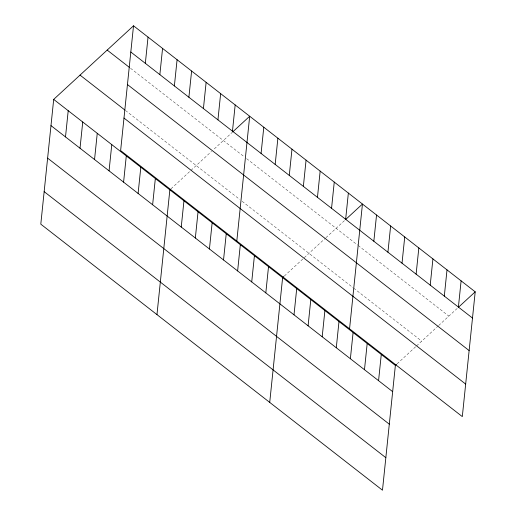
<?xml version="1.0" encoding="UTF-8"?>
<svg xmlns="http://www.w3.org/2000/svg" width="516" height="516" viewBox="0 0 516 516"><rect width="100%" height="100%" fill="white"/><g stroke="black" fill="none" stroke-linecap="round" stroke-linejoin="round"><path stroke-width="0.39" stroke-dasharray="2.58 1.94" d="M171.009 188.785L211.476 151.485M214.301 148.879L231.942 132.618M284.335 276.047L325.364 238.231M325.925 237.708L345.268 219.88M397.088 363.838L415.993 346.417M416.56 345.888L438.116 326.022M438.684 325.499L458.027 307.671M130.535 68.273L244.184 156.761M246.635 158.664L357.556 245.023M358.168 245.5L448.862 316.115M125.491 110.501L239.714 199.434M242.165 201.343L353.086 287.702M353.699 288.18L421.72 341.134"/><path stroke-width="0.77" d="M133.521 25.8L120.628 150.575L462.31 416.606L475.204 291.83L133.521 25.8L53.69 99.394L40.796 224.17L382.479 490.2L395.372 365.425L396.52 364.367M65.5 136.927L68.209 110.695M80.019 148.234L82.734 122.002M94.544 159.534L97.253 133.309M109.063 170.841L111.772 144.615M123.588 182.148L126.297 155.922M145.331 63.333L148.04 37.107M138.107 193.455L140.816 167.229M159.857 74.639L162.566 48.414M152.626 204.762L155.342 178.536M174.376 85.946L177.085 59.721M156.967 314.618L169.861 189.843M188.895 97.253L191.61 71.027M181.245 227.04L183.954 200.814M203.42 108.56L206.129 82.334M195.338 238.018L198.047 211.792M217.939 119.867L220.648 93.635M209.431 248.989L212.147 222.764M232.464 131.174L235.173 104.941M223.531 259.961L226.24 233.735M236.799 241.03L249.692 116.248L232.516 132.09M237.624 270.939L240.333 244.713M261.077 153.452L263.792 127.226M251.718 281.91L254.427 255.684M275.176 164.423L277.885 138.198M265.811 292.888L268.52 266.656M289.27 175.401L291.979 149.169M269.72 402.409L282.62 277.634L283.761 276.576M303.363 186.373L306.072 160.147M294.004 314.831L296.713 288.605M317.456 197.344L320.165 171.119M308.097 325.809L310.806 299.577M331.549 208.322L334.258 182.09M322.19 336.78L324.899 310.555M345.643 219.294L348.358 193.068M336.284 347.752L338.993 321.526M349.558 328.821L362.451 204.039L345.843 219.352M350.377 358.73L353.092 332.504M373.836 241.243L376.545 215.017M364.477 369.701L367.186 343.475M387.929 252.214L390.638 225.989M378.57 380.673L381.279 354.447M402.022 263.186L404.731 236.96M416.115 274.164L418.831 247.938M430.215 285.135L432.924 258.909M444.308 296.107L447.017 269.881M458.402 307.085L461.111 280.859M458.595 307.143L475.204 291.83M130.812 52.026L472.495 318.056M107.18 50.084L129.277 67.293M127.452 84.547L469.134 350.577M80.032 75.104L124.859 110.011M123.988 118.054L465.671 384.085M53.69 99.394L395.372 365.425M50.981 125.62L392.663 391.65M47.62 158.141L389.303 424.171M44.157 191.649L385.839 457.679"/></g></svg>
